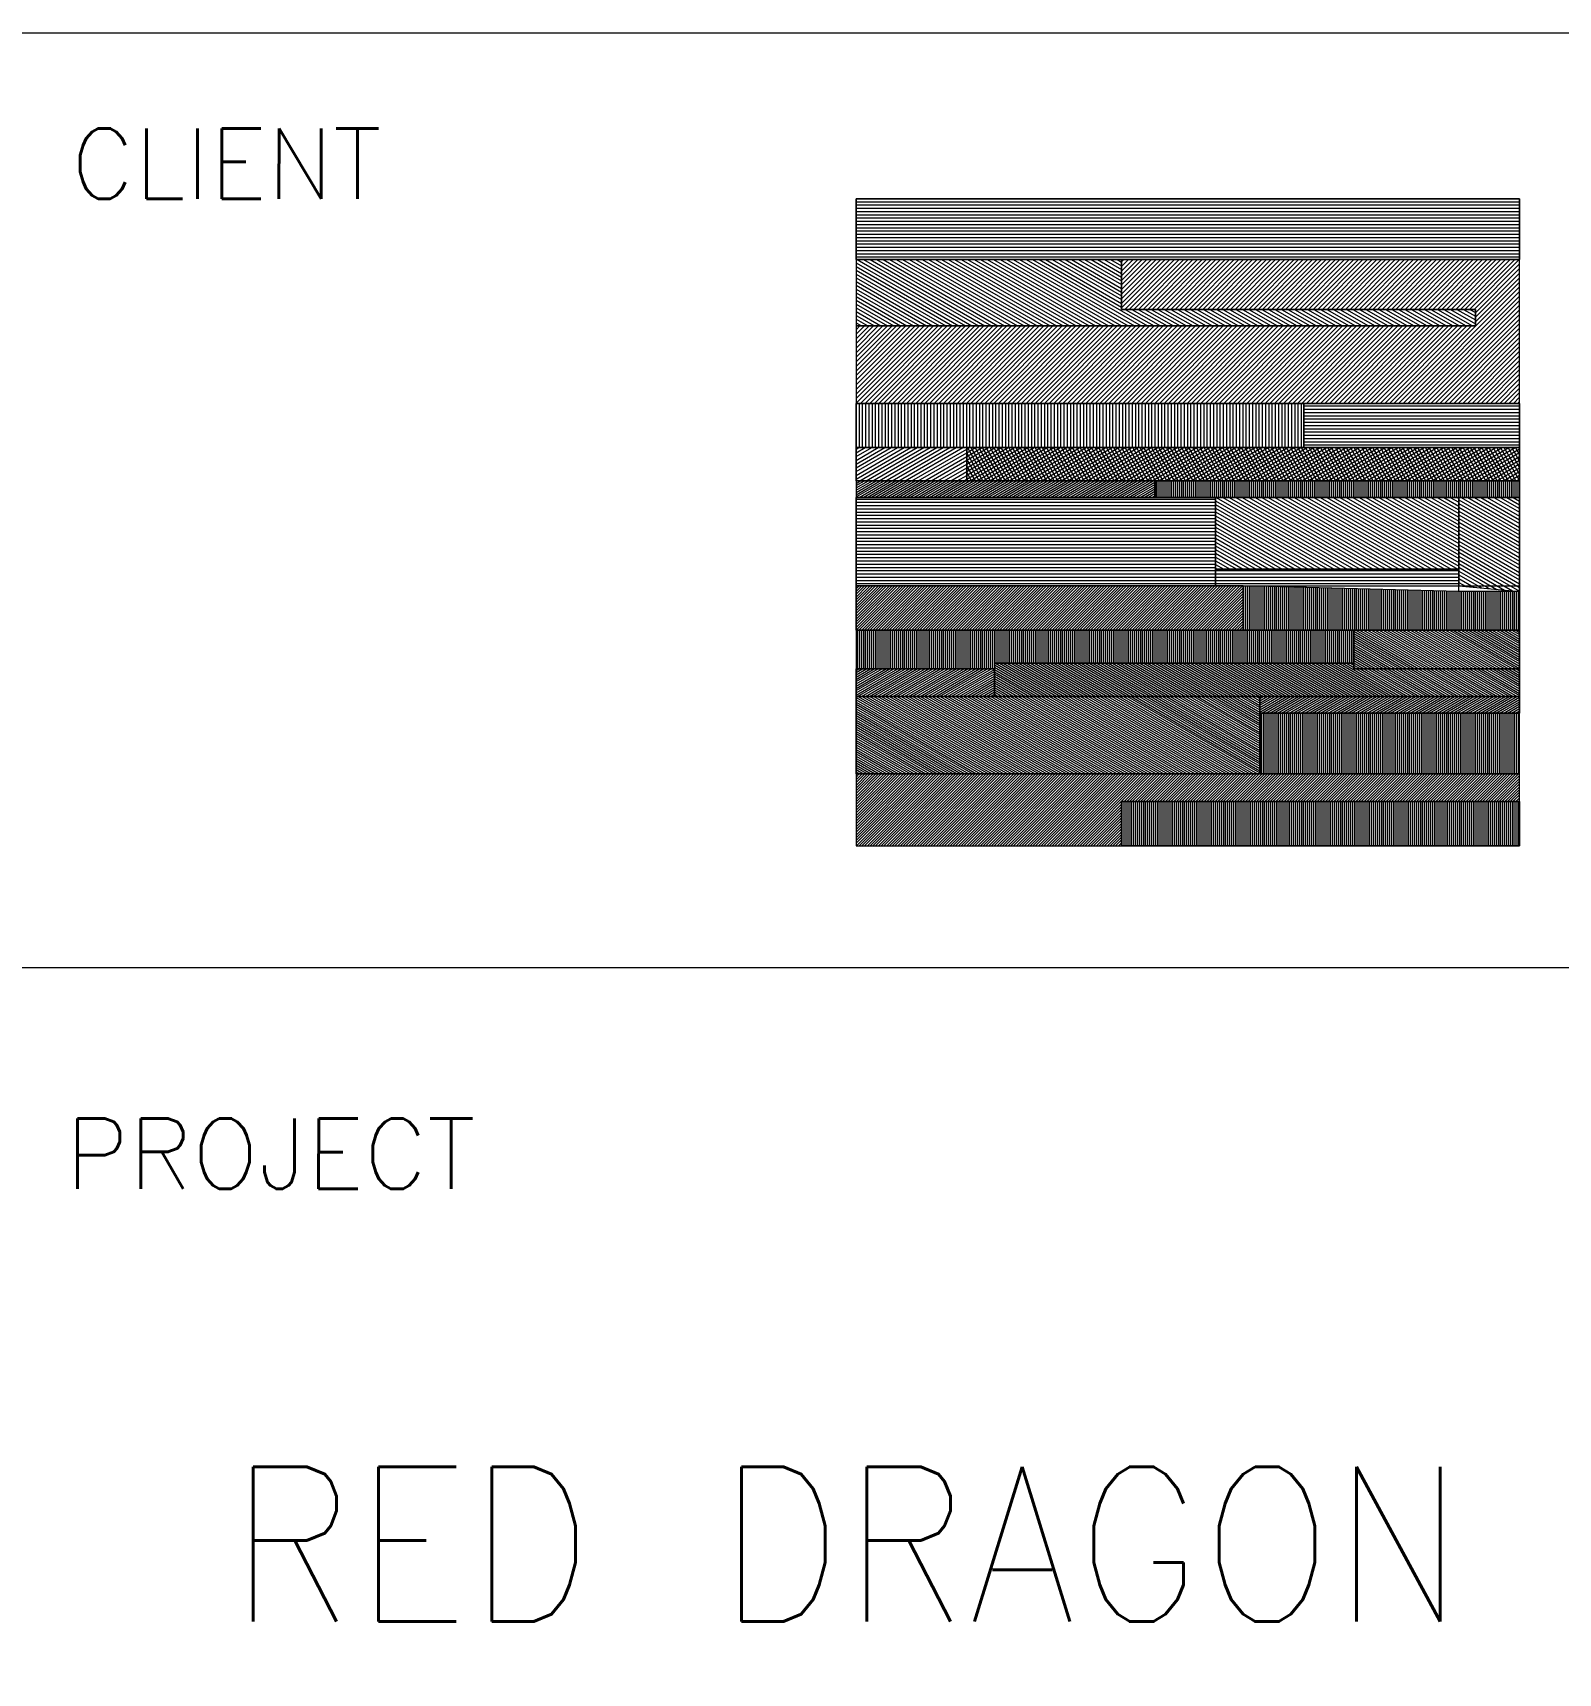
# Model space of a CAD drawing. Header units: inches. Extents: x 0 to 841, y 0 to 594.
# Drawn here: x 775.81 to 803.4, y 49.14 to 78.8 of the extents above; entities that cross this region are included whole.
import ezdxf
from ezdxf.enums import TextEntityAlignment as Align

# ---------------------------------------------------------------- set-up
doc = ezdxf.new("R2010")
doc.units = ezdxf.units.IN
doc.header["$MEASUREMENT"] = 0
doc.layers.add('37', color=7, linetype='Continuous')
doc.styles.add('TXT', font='txt.shx', dxfattribs={"width": 0.8})

msp = doc.modelspace()

# ---------------------------------------------------------------- hatches: boundary and pattern name
at = {"layer": '37', "linetype": 'Continuous', "lineweight": 0}
h = msp.add_hatch(dxfattribs=at)
h.set_pattern_fill('_USER', color=58, scale=0.0588, style=0, pattern_type=0)
h.set_pattern_definition([(0, (792.9, 75.1), (0, 0.0588), [])])
h.paths.add_polyline_path([(802.7, 74.7), (802.7, 75.8), (790.7, 75.8), (790.7, 74.7), (795.5, 74.7)])
h = msp.add_hatch(dxfattribs=at)
h.set_pattern_fill('_USER', color=58, scale=0.0588, angle=45, style=0, pattern_type=0)
h.set_pattern_definition([(45, (799.6, 74.1), (-0.04157788, 0.04157788), [])])
h.paths.add_polyline_path([(802.7, 72.1), (802.7, 74.7), (795.5, 74.7), (795.5, 73.8), (801.9, 73.8), (801.9, 73.5), (790.7, 73.5), (790.7, 72.1), (798.8, 72.1)])
h = msp.add_hatch(dxfattribs=at)
h.set_pattern_fill('_USER', color=56, scale=0.0588, angle=330, style=0, pattern_type=0)
h.set_pattern_definition([(330, (792.4, 74), (0.0294, 0.0509223), [])])
h.paths.add_polyline_path([(790.7, 73.5), (801.9, 73.5), (801.9, 73.8), (795.5, 73.8), (795.5, 74.7), (790.7, 74.7)])
h = msp.add_hatch(dxfattribs=at)
h.set_pattern_fill('_USER', color=54, scale=0.0588, angle=90, style=0, pattern_type=0)
h.set_pattern_definition([(90, (791.7, 71.7), (-0.0588, 4e-18), [])])
h.paths.add_polyline_path([(790.7, 72.1), (790.7, 71.3), (798.8, 71.3), (798.8, 72.1)])
h = msp.add_hatch(dxfattribs=at)
h.set_pattern_fill('_USER', color=56, scale=0.0588, style=0, pattern_type=0)
h.set_pattern_definition([(0, (801.4, 71.7), (0, 0.0588), [])])
h.paths.add_polyline_path([(798.8, 71.3), (802.7, 71.3), (802.7, 72.1), (798.8, 72.1)])
h = msp.add_hatch(dxfattribs=at)
h.set_pattern_fill('_USER', color=52, scale=0.0588, angle=30, style=0, pattern_type=0)
h.set_pattern_definition([(30, (791.7, 70.9), (-0.0294, 0.0509223), [])])
h.paths.add_polyline_path([(790.7, 71.3), (790.7, 70.7), (792.7, 70.7), (792.7, 71.3)])
h = msp.add_hatch(dxfattribs=at)
h.set_pattern_fill('_USER', color=54, scale=0.0588, angle=30, style=0, double=1, pattern_type=0)
h.set_pattern_definition([(30, (795.4, 71), (-0.0294, 0.0509223), []), (120, (795.4, 71), (-0.0509223, -0.0294), [])])
h.paths.add_polyline_path([(792.7, 70.7), (796.1, 70.7), (802.7, 70.7), (802.7, 71.3), (798.8, 71.3), (792.7, 71.3)])
h = msp.add_hatch(dxfattribs=at)
h.set_pattern_fill('_USER', color=58, scale=0.03528, angle=30, style=0, pattern_type=0)
h.set_pattern_definition([(30, (791, 70.5), (-0.01764, 0.03055338), [])])
h.paths.add_polyline_path([(792.7, 70.7), (790.7, 70.7), (790.7, 70.4), (796.1, 70.4), (796.1, 70.7)])
h = msp.add_hatch(dxfattribs=at)
h.set_pattern_fill('_USER', color=56, scale=0.03528, angle=90, style=0, pattern_type=0)
h.set_pattern_definition([(90, (798, 70.5), (-0.03528, 2e-18), [])])
h.paths.add_polyline_path([(796.1, 70.4), (797.2, 70.4), (801.6, 70.4), (802.7, 70.4), (802.7, 70.7), (796.1, 70.7)])
h = msp.add_hatch(dxfattribs=at)
h.set_pattern_fill('_USER', color=32, scale=0.0588, style=0, pattern_type=0)
h.set_pattern_definition([(0, (797.5, 68.9), (0, 0.0588), [])])
h.paths.add_polyline_path([(797.2, 70.4), (796.1, 70.4), (790.7, 70.4), (790.7, 68.8), (797.2, 68.8), (797.2, 69.1)])
h = msp.add_hatch(dxfattribs=at)
h.set_pattern_fill('_USER', color=44, scale=0.0588, angle=330, style=0, pattern_type=0)
h.set_pattern_definition([(330, (802.3, 69.5), (0.0294, 0.0509223), [])])
h.paths.add_polyline_path([(797.2, 70.4), (797.2, 69.1), (801.6, 69.1), (801.6, 70.4)])
h = msp.add_hatch(dxfattribs=at)
h.set_pattern_fill('_USER', color=44, scale=0.0588, angle=330, style=0, pattern_type=0)
h.set_pattern_definition([(330, (802.2, 69.4), (0.0294, 0.0509223), [])])
h.paths.add_polyline_path([(802.7, 68.7), (802.7, 70.4), (801.6, 70.4), (801.6, 69.1), (801.6, 68.8)])
h = msp.add_hatch(dxfattribs=at)
h.set_pattern_fill('_USER', color=32, scale=0.0588, style=0, pattern_type=0)
h.set_pattern_definition([(0, (797.7, 68.9), (0, 0.0588), [])])
h.paths.add_polyline_path([(797.2, 69.1), (797.2, 68.8), (801.6, 68.8), (801.6, 69.1)])
h = msp.add_hatch(dxfattribs=at)
h.set_pattern_fill('_USER', color=30, scale=0.03528, angle=45, style=0, pattern_type=0)
h.set_pattern_definition([(45, (791.7, 68.5), (-0.02494673, 0.02494673), [])])
h.paths.add_polyline_path([(797.2, 68.8), (790.7, 68.8), (790.7, 68), (797.7, 68), (797.7, 68.8)])
h = msp.add_hatch(dxfattribs=at)
h.set_pattern_fill('_USER', color=32, scale=0.03528, angle=90, style=0, pattern_type=0)
h.set_pattern_definition([(90, (798.8, 68.4), (-0.03528, 2e-18), [])])
h.paths.add_polyline_path([(799.7, 68), (802.7, 68), (802.7, 68.7), (801.6, 68.7), (797.7, 68.8), (797.7, 68)])
h = msp.add_hatch(dxfattribs=at)
h.set_pattern_fill('_USER', color=52, scale=0.03528, angle=90, style=0, pattern_type=0)
h.set_pattern_definition([(90, (794.4, 67.6), (-0.03528, 2e-18), [])])
h.paths.add_polyline_path([(793.2, 67.4), (799.7, 67.4), (799.7, 68), (797.7, 68), (790.7, 68), (790.7, 67.3), (793.2, 67.3)])
h = msp.add_hatch(dxfattribs=at)
h.set_pattern_fill('_USER', color=30, scale=0.03528, angle=330, style=0, pattern_type=0)
h.set_pattern_definition([(330, (800.5, 67.6), (0.01764, 0.0305534), [])])
h.paths.add_polyline_path([(799.7, 67.3), (802.7, 67.3), (802.7, 68), (799.7, 68), (799.7, 67.4)])
h = msp.add_hatch(dxfattribs=at)
h.set_pattern_fill('_USER', color=52, scale=0.03528, angle=330, style=0, pattern_type=0)
h.set_pattern_definition([(330, (796.1, 67), (0.01764, 0.03055338), [])])
h.paths.add_polyline_path([(798, 66.8), (802.7, 66.8), (802.7, 67.3), (799.7, 67.3), (799.7, 67.4), (793.2, 67.4), (793.2, 67.3), (793.2, 66.8)])
h = msp.add_hatch(dxfattribs=at)
h.set_pattern_fill('_USER', color=32, scale=0.03528, angle=30, style=0, pattern_type=0)
h.set_pattern_definition([(30, (791.6, 67.1), (-0.01764, 0.0305534), [])])
h.paths.add_polyline_path([(793.2, 67.3), (790.7, 67.3), (790.7, 66.8), (793.2, 66.8)])
h = msp.add_hatch(dxfattribs=at)
h.set_pattern_fill('_USER', color=30, scale=0.03528, angle=330, style=0, pattern_type=0)
h.set_pattern_definition([(330, (792.2, 66.2), (0.01764, 0.03055338), [])])
h.paths.add_polyline_path([(790.7, 65.4), (798, 65.4), (798, 66.8), (790.7, 66.8)])
h = msp.add_hatch(dxfattribs=at)
h.set_pattern_fill('_USER', color=32, scale=0.03528, angle=30, style=0, pattern_type=0)
h.set_pattern_definition([(30, (799.2, 66.6), (-0.01764, 0.03055338), [])])
h.paths.add_polyline_path([(798, 66.8), (798, 66.5), (802.7, 66.5), (802.7, 66.8)])
h = msp.add_hatch(dxfattribs=at)
h.set_pattern_fill('_USER', color=52, scale=0.03528, angle=90, style=0, pattern_type=0)
h.set_pattern_definition([(90, (799.9, 66), (-0.03528, 2e-18), [])])
h.paths.add_polyline_path([(798, 66.5), (798, 65.4), (802.7, 65.4), (802.7, 66.5)])
h = msp.add_hatch(dxfattribs=at)
h.set_pattern_fill('_USER', color=52, scale=0.03528, angle=45, style=0, pattern_type=0)
h.set_pattern_definition([(45, (793.1, 64.6), (-0.02494673, 0.02494673), [])])
h.paths.add_polyline_path([(802.7, 65.4), (798, 65.4), (790.7, 65.4), (790.7, 64.1), (795.5, 64.1), (795.5, 64.9), (802.7, 64.9)])
h = msp.add_hatch(dxfattribs=at)
h.set_pattern_fill('_USER', color=2, scale=0.03528, angle=90, style=0, pattern_type=0)
h.set_pattern_definition([(90, (798.9, 64.8), (-0.03528, 2e-18), [])])
h.paths.add_polyline_path([(795.5, 64.1), (802.7, 64.1), (802.7, 64.9), (795.5, 64.9)])

# ---------------------------------------------------------------- linework, layer by layer
at = {"layer": '37', "color": 4, "linetype": 'Continuous', "lineweight": 0}
for p, q in [((707.8, 78.8), (835.1, 78.8)), ((707.8, 61.9), (835, 61.9))]:
    msp.add_line(p, q, dxfattribs=at)
at = {"layer": '37', "color": 58, "linetype": 'Continuous', "lineweight": 0}
for p, q in [((802.7, 75.8), (790.7, 75.8)), ((790.7, 75.8), (790.7, 74.7)), ((802.7, 74.7), (802.7, 75.8)), ((790.7, 74.7), (795.5, 74.7)), ((802.7, 74.7), (795.5, 74.7)), ((795.5, 74.7), (795.5, 73.8)), ((795.5, 74.7), (802.7, 74.7)), ((802.7, 72.1), (802.7, 74.7)), ((795.5, 73.8), (801.9, 73.8)), ((801.9, 73.8), (801.9, 73.5)), ((801.9, 73.5), (790.7, 73.5)), ((790.7, 73.5), (790.7, 72.1)), ((790.7, 72.1), (798.8, 72.1)), ((798.8, 72.1), (802.7, 72.1)), ((790.7, 70.7), (790.7, 70.4)), ((792.7, 70.7), (790.7, 70.7)), ((790.7, 70.7), (790.7, 70.4)), ((796.1, 70.7), (792.7, 70.7)), ((796.1, 70.4), (796.1, 70.7)), ((790.7, 70.4), (796.1, 70.4))]:
    msp.add_line(p, q, dxfattribs=at)
at = {"layer": '37', "color": 56, "linetype": 'Continuous', "lineweight": 0}
for p, q in [((790.7, 74.7), (790.7, 73.5)), ((795.5, 74.7), (790.7, 74.7)), ((790.7, 74.7), (790.7, 73.5)), ((795.5, 73.8), (795.5, 74.7)), ((801.9, 73.8), (795.5, 73.8)), ((801.9, 73.5), (801.9, 73.8)), ((790.7, 73.5), (801.9, 73.5)), ((802.7, 72.1), (798.8, 72.1)), ((798.8, 72.1), (798.8, 71.3)), ((802.7, 71.3), (802.7, 72.1)), ((798.8, 71.3), (802.7, 71.3)), ((802.7, 70.7), (796.1, 70.7)), ((796.1, 70.7), (796.1, 70.4)), ((802.7, 70.4), (802.7, 70.7)), ((796.1, 70.4), (797.2, 70.4)), ((797.2, 70.4), (801.6, 70.4)), ((801.6, 70.4), (802.7, 70.4))]:
    msp.add_line(p, q, dxfattribs=at)
at = {"layer": '37', "color": 54, "linetype": 'Continuous', "lineweight": 0}
for p, q in [((790.7, 72.1), (790.7, 71.3)), ((798.8, 72.1), (790.7, 72.1)), ((798.8, 71.3), (798.8, 72.1)), ((790.7, 71.3), (798.8, 71.3)), ((798.8, 71.3), (792.7, 71.3)), ((792.7, 71.3), (792.7, 70.7)), ((802.7, 71.3), (798.8, 71.3)), ((802.7, 70.7), (802.7, 71.3)), ((792.7, 70.7), (796.1, 70.7)), ((796.1, 70.7), (802.7, 70.7))]:
    msp.add_line(p, q, dxfattribs=at)
at = {"layer": '37', "color": 52, "linetype": 'Continuous', "lineweight": 0}
for p, q in [((790.7, 71.3), (790.7, 70.7)), ((792.7, 71.3), (790.7, 71.3)), ((792.7, 70.7), (792.7, 71.3)), ((790.7, 70.7), (792.7, 70.7)), ((797.7, 68), (790.7, 68)), ((790.7, 68), (790.7, 67.3)), ((799.7, 68), (797.7, 68)), ((799.7, 67.4), (799.7, 68)), ((793.2, 67.4), (799.7, 67.4)), ((793.2, 67.3), (793.2, 67.4)), ((799.7, 67.4), (793.2, 67.4)), ((793.2, 67.4), (793.2, 67.3)), ((799.7, 67.3), (799.7, 67.4)), ((790.7, 67.3), (793.2, 67.3)), ((793.2, 67.3), (793.2, 66.8)), ((802.7, 67.3), (799.7, 67.3)), ((802.7, 66.8), (802.7, 67.3)), ((793.2, 66.8), (798, 66.8)), ((798, 66.8), (802.7, 66.8)), ((798, 66.5), (798, 65.4)), ((802.7, 66.5), (798, 66.5)), ((802.7, 65.4), (802.7, 66.5)), ((798, 65.4), (790.7, 65.4)), ((790.7, 65.4), (790.7, 64.1)), ((798, 65.4), (802.7, 65.4)), ((802.7, 65.4), (798, 65.4)), ((802.7, 64.9), (802.7, 65.4)), ((795.5, 64.1), (795.5, 64.9)), ((795.5, 64.9), (802.7, 64.9)), ((790.7, 64.1), (795.5, 64.1))]:
    msp.add_line(p, q, dxfattribs=at)
at = {"layer": '37', "color": 32, "linetype": 'Continuous', "lineweight": 0}
for p, q in [((796.1, 70.4), (790.7, 70.4)), ((790.7, 70.4), (790.7, 68.8)), ((797.2, 70.4), (796.1, 70.4)), ((797.2, 69.1), (797.2, 70.4)), ((797.2, 68.8), (797.2, 69.1)), ((797.2, 69.1), (797.2, 68.8)), ((801.6, 69.1), (797.2, 69.1)), ((801.6, 68.8), (801.6, 69.1)), ((790.7, 68.8), (797.2, 68.8)), ((797.2, 68.8), (801.6, 68.8)), ((801.6, 68.7), (797.7, 68.8)), ((797.7, 68.8), (797.7, 68)), ((802.7, 68.7), (801.6, 68.7)), ((802.7, 68), (802.7, 68.7)), ((797.7, 68), (799.7, 68)), ((799.7, 68), (802.7, 68)), ((793.2, 67.3), (790.7, 67.3)), ((790.7, 67.3), (790.7, 66.8)), ((793.2, 66.8), (793.2, 67.3)), ((790.7, 66.8), (793.2, 66.8)), ((798, 66.8), (798, 66.5)), ((802.7, 66.8), (798, 66.8)), ((802.7, 66.8), (802.7, 66.5)), ((802.7, 66.5), (802.7, 66.8)), ((798, 66.5), (802.7, 66.5))]:
    msp.add_line(p, q, dxfattribs=at)
at = {"layer": '37', "color": 44, "linetype": 'Continuous', "lineweight": 0}
for p, q in [((797.2, 70.4), (797.2, 69.1)), ((801.6, 70.4), (797.2, 70.4)), ((801.6, 69.1), (801.6, 70.4)), ((802.7, 70.4), (801.6, 70.4)), ((801.6, 70.4), (801.6, 69.1)), ((802.7, 68.7), (802.7, 70.4)), ((797.2, 69.1), (801.6, 69.1)), ((801.6, 69.1), (801.6, 68.8)), ((801.6, 68.8), (802.7, 68.7))]:
    msp.add_line(p, q, dxfattribs=at)
at = {"layer": '37', "color": 30, "linetype": 'Continuous', "lineweight": 0}
for p, q in [((797.2, 68.8), (790.7, 68.8)), ((790.7, 68.8), (790.7, 68)), ((797.7, 68.8), (797.2, 68.8)), ((797.7, 68), (797.7, 68.8)), ((790.7, 68), (797.7, 68)), ((802.7, 68), (799.7, 68)), ((799.7, 68), (799.7, 67.4)), ((802.7, 67.3), (802.7, 68)), ((799.7, 67.4), (799.7, 67.3)), ((799.7, 67.3), (802.7, 67.3)), ((802.7, 67.3), (802.7, 66.8)), ((798, 66.8), (790.7, 66.8)), ((790.7, 66.8), (790.7, 65.4)), ((798, 65.4), (798, 66.8)), ((790.7, 65.4), (798, 65.4))]:
    msp.add_line(p, q, dxfattribs=at)
at = {"layer": '37', "color": 2, "linetype": 'Continuous', "lineweight": 0}
for p, q in [((802.7, 64.9), (795.5, 64.9)), ((795.5, 64.9), (795.5, 64.1)), ((802.7, 64.1), (802.7, 64.9)), ((795.5, 64.1), (802.7, 64.1))]:
    msp.add_line(p, q, dxfattribs=at)
at = {"layer": '37', "color": 58, "linetype": 'Continuous', "lineweight": 0}
for points in [[(790.7, 75.8), (802.7, 75.8), (802.7, 74.7), (790.7, 74.7)], [(802.7, 74.7), (795.5, 74.7), (795.5, 73.8), (801.9, 73.8), (801.9, 73.5), (790.7, 73.5), (790.7, 72.1), (802.7, 72.1)], [(796.1, 70.7), (802.7, 70.7), (802.7, 70.4), (796.1, 70.4)]]:
    msp.add_lwpolyline(points, close=True, dxfattribs=at)
at = {"layer": '37', "color": 54, "linetype": 'Continuous', "lineweight": 0}
for points in [[(790.7, 72.1), (790.7, 71.3), (798.8, 71.3), (798.8, 72.1)], [(792.7, 71.3), (802.7, 71.3), (802.7, 70.7), (792.7, 70.7)]]:
    msp.add_lwpolyline(points, close=True, dxfattribs=at)
at = {"layer": '37', "color": 56, "linetype": 'Continuous', "lineweight": 0}
for points in [[(798.8, 72.1), (802.7, 72.1), (802.7, 71.3), (798.8, 71.3)], [(790.7, 67.3), (793.2, 67.3), (793.2, 66.8), (790.7, 66.8)], [(798, 65.4), (802.7, 65.4), (802.7, 66.5), (798, 66.5)]]:
    msp.add_lwpolyline(points, close=True, dxfattribs=at)
at = {"layer": '37', "color": 52, "linetype": 'Continuous', "lineweight": 0}
msp.add_lwpolyline([(790.7, 71.3), (792.7, 71.3), (792.7, 70.7), (790.7, 70.7)], close=True, dxfattribs=at)
at = {"layer": '37', "color": 32, "linetype": 'Continuous', "lineweight": 0}
for points in [[(790.7, 70.4), (797.2, 70.4), (797.2, 68.8), (790.7, 68.8)], [(797.2, 68.8), (801.6, 68.8), (801.6, 69.1), (797.2, 69.1)], [(797.7, 68.8), (802.7, 68.8), (802.7, 68), (797.7, 68)]]:
    msp.add_lwpolyline(points, close=True, dxfattribs=at)
at = {"layer": '37', "color": 44, "linetype": 'Continuous', "lineweight": 0}
for points in [[(797.2, 70.4), (801.6, 70.4), (801.6, 69.1), (797.2, 69.1)], [(801.6, 70.4), (802.7, 70.4), (802.7, 68.7), (801.6, 68.7)]]:
    msp.add_lwpolyline(points, close=True, dxfattribs=at)
at = {"layer": '37', "color": 30, "linetype": 'Continuous', "lineweight": 0}
for points in [[(790.7, 68.8), (797.7, 68.8), (797.7, 68), (790.7, 68)], [(799.7, 68), (802.7, 68), (802.7, 67.3), (799.7, 67.3)], [(790.7, 66.8), (798, 66.8), (798, 65.4), (790.7, 65.4)]]:
    msp.add_lwpolyline(points, close=True, dxfattribs=at)
at = {"layer": '37', "color": 2, "linetype": 'Continuous', "lineweight": 0}
msp.add_lwpolyline([(795.5, 64.9), (802.7, 64.9), (802.7, 64.1), (795.5, 64.1)], close=True, dxfattribs=at)
at = {"layer": '37', "color": 32, "linetype": 'Continuous', "lineweight": 0}
msp.add_point((798, 66.8), dxfattribs=at)

# ---------------------------------------------------------------- texts
at = {"layer": '37', "color": 7, "linetype": 'Continuous', "lineweight": 0, "style": 'TXT'}
for s, p in [('CLIENT', (776.5, 75.8)), ('PROJECT', (776.4, 57.9))]:
    msp.add_text(s, height=1.272, rotation=359.9653, dxfattribs=at).set_placement(p)
at = {"layer": '37', "color": 7, "linetype": 'Continuous', "lineweight": 0, "style": 'TXT', "width": 0.9}
msp.add_text('RED DRAGON /PIEM Project', height=2.8002, dxfattribs=at).set_placement((803.846, 51.274), align=Align.MIDDLE)

doc.saveas('drawing.dxf')
